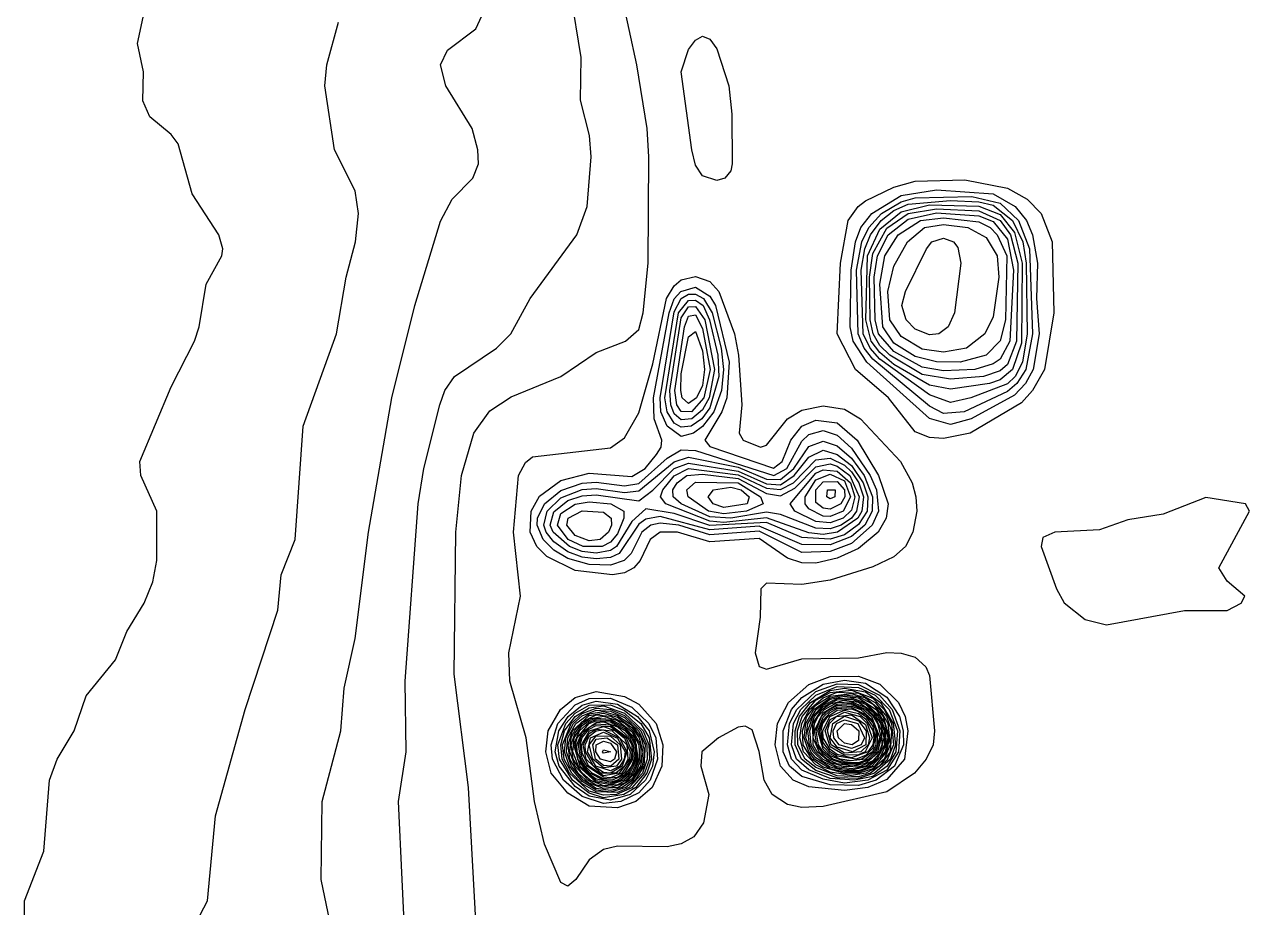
# Model space of a CAD drawing. Header units: inches. Extents: x 3311818 to 3313075, y 1372003 to 1372737.
# Drawn here: x 3311967.7 to 3312033.5, y 1372248.7 to 1372296.2 of the extents above; entities that cross this region are included whole.
import ezdxf

# ---------------------------------------------------------------- set-up
doc = ezdxf.new("R2010")
doc.units = ezdxf.units.IN
doc.header["$MEASUREMENT"] = 0

msp = doc.modelspace()

# ---------------------------------------------------------------- linework, layer by layer
for points, elevation in [([(3311988.159, 1372246.063), (3311987.759, 1372254.448), (3311988.178, 1372257.116), (3311988.124, 1372260.927), (3311988.828, 1372270.456), (3311989.133, 1372272.361), (3311989.98, 1372275.792), (3311990.262, 1372276.554), (3311990.783, 1372277.316), (3311993.037, 1372278.841), (3311993.797, 1372279.603), (3311994.852, 1372281.509), (3311997.361, 1372284.939), (3311997.901, 1372286.463), (3311998.121, 1372289.131), (3311998.036, 1372290.275), (3311997.543, 1372292.18), (3311997.583, 1372294.467), (3311997.024, 1372297.898)], 4496), ([(3311992.161, 1372243.776), (3311991.53, 1372255.21), (3311990.754, 1372261.308), (3311990.848, 1372268.931), (3311991.149, 1372271.98), (3311991.807, 1372274.267), (3311992.683, 1372275.469), (3311993.826, 1372276.219), (3311996.492, 1372277.316), (3311998.4, 1372278.6), (3311999.974, 1372279.222), (3312000.687, 1372279.847), (3312000.921, 1372280.746), (3312001.191, 1372283.414), (3312001.221, 1372289.131), (3312001.144, 1372290.656), (3312000.58, 1372294.086), (3311999.76, 1372297.898)], 4497), ([(3311967.688, 1372245.682), (3311967.65, 1372249.112), (3311968.683, 1372251.78), (3311968.988, 1372255.591), (3311969.404, 1372256.735), (3311970.317, 1372258.259), (3311970.958, 1372260.133), (3311972.552, 1372262.071), (3311973.147, 1372263.595), (3311974.094, 1372265.12), (3311974.547, 1372266.263), (3311974.766, 1372267.407), (3311974.764, 1372270.075), (3311973.911, 1372271.98), (3311973.847, 1372272.743), (3311975.532, 1372276.762), (3311976.789, 1372279.222), (3311977.044, 1372279.984), (3311977.42, 1372282.271), (3311978.257, 1372283.795), (3311978.313, 1372284.177), (3311978.11, 1372284.939), (3311976.675, 1372287.143), (3311975.913, 1372289.822), (3311975.532, 1372290.332), (3311974.388, 1372291.278), (3311974.007, 1372292.14), (3311974.042, 1372293.705), (3311973.723, 1372295.23), (3311974.141, 1372297.135)], 4493), ([(3311984.154, 1372247.588), (3311983.605, 1372250.256), (3311983.654, 1372254.448), (3311984.654, 1372258.259), (3311984.849, 1372260.546), (3311985.426, 1372263.214), (3311986.142, 1372268.931), (3311987.405, 1372276.173), (3311988.642, 1372281.128), (3311990.015, 1372285.664), (3311990.655, 1372286.845), (3311991.768, 1372287.988), (3311992.069, 1372288.75), (3311992.031, 1372289.513), (3311991.725, 1372290.656), (3311990.315, 1372292.943), (3311990.025, 1372294.086), (3311990.396, 1372294.862), (3311991.92, 1372296.009), (3311992.44, 1372297.135)], 4495), ([(3311976.901, 1372247.969), (3311977.498, 1372249.112), (3311977.921, 1372253.686), (3311979.512, 1372259.403), (3311981.272, 1372264.739), (3311981.453, 1372266.644), (3311982.206, 1372268.55), (3311982.63, 1372274.648), (3311984.426, 1372279.603), (3311984.954, 1372282.652), (3311985.45, 1372284.558), (3311985.615, 1372286.082), (3311985.441, 1372287.302), (3311984.315, 1372289.513), (3311983.798, 1372292.943), (3311983.917, 1372294.086), (3311984.537, 1372296.373)], 4494), ([(3312005.316, 1372287.988), (3312004.879, 1372287.858), (3312004.117, 1372288.11), (3312003.736, 1372288.674), (3312003.529, 1372289.513), (3312002.969, 1372293.705), (3312003.355, 1372294.895), (3312003.736, 1372295.411), (3312004.117, 1372295.623), (3312004.498, 1372295.467), (3312004.879, 1372294.937), (3312005.528, 1372292.943), (3312005.694, 1372291.418), (3312005.712, 1372288.75), (3312005.644, 1372288.369), (3312005.316, 1372287.988)], 4498), ([(3312018.511, 1372274.267), (3312017.075, 1372273.974), (3312016.313, 1372274.034), (3312015.551, 1372274.331), (3312014.106, 1372276.173), (3312012.344, 1372277.697), (3312011.358, 1372279.603), (3312011.531, 1372283.414), (3312011.943, 1372285.701), (3312012.481, 1372286.463), (3312012.883, 1372286.763), (3312014.408, 1372287.499), (3312015.551, 1372287.82), (3312018.219, 1372287.889), (3312020.506, 1372287.448), (3312021.568, 1372286.845), (3312022.326, 1372286.082), (3312022.909, 1372284.558), (3312023.012, 1372280.746), (3312022.508, 1372277.697), (3312021.866, 1372276.554), (3312021.268, 1372275.901), (3312018.511, 1372274.267)], 4498), ([(3312018.562, 1372275.029), (3312017.457, 1372274.735), (3312016.313, 1372275.047), (3312012.947, 1372278.078), (3312012.222, 1372279.222), (3312012.049, 1372279.984), (3312012.102, 1372283.033), (3312012.336, 1372284.558), (3312012.635, 1372285.32), (3312013.219, 1372286.082), (3312014.789, 1372287.052), (3312016.694, 1372287.362), (3312019.743, 1372287.138), (3312020.918, 1372286.463), (3312021.528, 1372285.701), (3312021.862, 1372284.939), (3312022.123, 1372283.414), (3312022.071, 1372281.509), (3312022.21, 1372279.603), (3312021.89, 1372277.697), (3312021.483, 1372276.935), (3312020.887, 1372276.312), (3312018.562, 1372275.029)], 4499), ([(3312018.185, 1372275.41), (3312017.075, 1372275.318), (3312016.313, 1372275.716), (3312013.264, 1372278.245), (3312012.807, 1372278.841), (3312012.483, 1372279.603), (3312012.393, 1372283.033), (3312012.686, 1372284.558), (3312013.051, 1372285.32), (3312013.743, 1372286.082), (3312014.789, 1372286.713), (3312015.551, 1372286.932), (3312018.6, 1372287.004), (3312020.125, 1372286.635), (3312021.111, 1372285.701), (3312021.691, 1372284.177), (3312021.856, 1372279.603), (3312021.504, 1372277.697), (3312021.015, 1372276.935), (3312020.506, 1372276.511), (3312018.185, 1372275.41)], 4500), ([(3312018.542, 1372276.173), (3312017.457, 1372275.919), (3312016.313, 1372276.326), (3312013.645, 1372278.251), (3312013.127, 1372278.841), (3312012.76, 1372279.603), (3312012.642, 1372283.033), (3312012.838, 1372284.177), (3312013.145, 1372284.939), (3312013.723, 1372285.701), (3312014.408, 1372286.236), (3312015.17, 1372286.581), (3312017.457, 1372286.777), (3312018.981, 1372286.712), (3312019.743, 1372286.523), (3312020.777, 1372285.701), (3312021.333, 1372284.558), (3312021.525, 1372283.414), (3312021.572, 1372279.603), (3312021.323, 1372278.078), (3312020.919, 1372277.316), (3312020.506, 1372276.924), (3312018.542, 1372276.173)], 4501), ([(3312019.551, 1372276.935), (3312017.457, 1372276.634), (3312016.313, 1372276.845), (3312014.408, 1372277.955), (3312013.645, 1372278.602), (3312013.184, 1372279.222), (3312012.901, 1372280.365), (3312012.981, 1372283.795), (3312013.645, 1372285.241), (3312014.789, 1372286.174), (3312016.313, 1372286.541), (3312018.981, 1372286.476), (3312020.125, 1372286.018), (3312020.887, 1372285.051), (3312021.296, 1372283.414), (3312021.268, 1372279.111), (3312020.783, 1372277.697), (3312020.125, 1372277.13), (3312019.551, 1372276.935)], 4502), ([(3312019.223, 1372277.316), (3312017.457, 1372277.163), (3312015.932, 1372277.414), (3312014.181, 1372278.46), (3312013.645, 1372278.982), (3312013.281, 1372279.603), (3312013.137, 1372280.365), (3312013.097, 1372282.652), (3312013.264, 1372283.935), (3312014.026, 1372285.297), (3312015.165, 1372286.082), (3312016.694, 1372286.333), (3312018.981, 1372286.232), (3312020.121, 1372285.701), (3312020.675, 1372284.939), (3312021.067, 1372283.414), (3312020.994, 1372279.222), (3312020.506, 1372277.952), (3312020.125, 1372277.614), (3312019.223, 1372277.316)], 4503), ([(3312018.763, 1372277.697), (3312017.075, 1372277.624), (3312015.932, 1372277.82), (3312014.408, 1372278.649), (3312013.583, 1372279.603), (3312013.398, 1372280.365), (3312013.351, 1372282.652), (3312013.52, 1372283.795), (3312014.104, 1372284.939), (3312015.17, 1372285.784), (3312016.694, 1372286.108), (3312018.981, 1372285.961), (3312019.743, 1372285.644), (3312020.506, 1372284.699), (3312020.834, 1372283.033), (3312020.639, 1372279.222), (3312020.125, 1372278.253), (3312019.743, 1372277.986), (3312018.763, 1372277.697)], 4504), ([(3312017.975, 1372278.078), (3312016.694, 1372278.098), (3312015.551, 1372278.396), (3312014.408, 1372279.114), (3312013.809, 1372279.984), (3312013.65, 1372282.271), (3312013.922, 1372283.795), (3312014.631, 1372284.939), (3312015.841, 1372285.701), (3312017.075, 1372285.843), (3312018.981, 1372285.625), (3312019.586, 1372285.32), (3312019.964, 1372284.939), (3312020.476, 1372283.795), (3312020.403, 1372280.365), (3312020.125, 1372279.233), (3312019.362, 1372278.46), (3312017.975, 1372278.078)], 4505), ([(3312018.309, 1372278.841), (3312017.075, 1372278.621), (3312015.932, 1372278.789), (3312014.789, 1372279.456), (3312014.185, 1372280.365), (3312014.086, 1372281.89), (3312014.408, 1372283.243), (3312015.141, 1372284.558), (3312016.044, 1372285.32), (3312017.075, 1372285.49), (3312018.389, 1372285.32), (3312019.362, 1372284.782), (3312019.955, 1372283.795), (3312020.051, 1372282.652), (3312019.743, 1372280.524), (3312019.288, 1372279.603), (3312018.309, 1372278.841)], 4506), ([(3312016.815, 1372279.603), (3312016.313, 1372279.546), (3312015.551, 1372279.85), (3312015.06, 1372280.365), (3312014.826, 1372281.128), (3312015.03, 1372281.89), (3312016.151, 1372284.177), (3312016.446, 1372284.558), (3312017.075, 1372284.752), (3312017.613, 1372284.558), (3312017.838, 1372284.259), (3312018.005, 1372283.414), (3312017.659, 1372280.746), (3312017.32, 1372279.984), (3312016.815, 1372279.603)], 4507), ([(3311997.296, 1372250.256), (3311996.875, 1372249.889), (3311996.494, 1372250.091), (3311995.621, 1372252.161), (3311995.071, 1372254.448), (3311994.635, 1372257.878), (3311993.749, 1372260.927), (3311993.704, 1372262.452), (3311994.321, 1372265.501), (3311993.949, 1372268.931), (3311994.222, 1372271.98), (3311994.588, 1372272.695), (3311994.97, 1372272.984), (3311999.162, 1372273.483), (3311999.924, 1372274.022), (3312000.687, 1372275.361), (3312001.449, 1372278), (3312002.174, 1372281.509), (3312002.592, 1372282.192), (3312002.973, 1372282.514), (3312003.736, 1372282.696), (3312004.498, 1372282.425), (3312004.989, 1372281.89), (3312005.824, 1372279.603), (3312006.045, 1372278.46), (3312006.232, 1372275.792), (3312006.084, 1372274.267), (3312006.302, 1372273.886), (3312007.228, 1372273.505), (3312007.547, 1372273.61), (3312008.682, 1372275.029), (3312009.453, 1372275.508), (3312010.596, 1372275.734), (3312011.74, 1372275.563), (3312012.611, 1372275.029), (3312014.766, 1372272.743), (3312015.38, 1372271.599), (3312015.577, 1372270.837), (3312015.641, 1372270.075), (3312015.428, 1372268.931), (3312015.03, 1372268.169), (3312014.408, 1372267.61), (3312013.264, 1372267.072), (3312010.977, 1372266.361), (3312009.453, 1372266.13), (3312007.547, 1372266.201), (3312007.244, 1372265.882), (3312007.216, 1372264.358), (3312006.951, 1372262.452), (3312007.166, 1372261.719), (3312007.547, 1372261.575), (3312009.453, 1372262.13), (3312012.502, 1372262.174), (3312014.026, 1372262.466), (3312014.789, 1372262.437), (3312015.551, 1372262.208), (3312016.128, 1372261.69), (3312016.313, 1372261.222), (3312016.596, 1372258.259), (3312016.508, 1372257.497), (3312016.138, 1372256.735), (3312015.51, 1372255.973), (3312014.026, 1372254.963), (3312010.596, 1372254.182), (3312009.453, 1372254.119), (3312008.69, 1372254.287), (3312007.858, 1372254.829), (3312007.424, 1372255.591), (3312007.166, 1372257.149), (3312006.785, 1372258.303), (3312006.404, 1372258.5), (3312006.023, 1372258.458), (3312004.967, 1372257.878), (3312004.069, 1372257.116), (3312004.022, 1372256.354), (3312004.46, 1372254.829), (3312004.171, 1372253.305), (3312003.649, 1372252.542), (3312002.973, 1372252.181), (3312002.211, 1372252.015), (3311999.543, 1372252.048), (3311998.781, 1372251.877), (3311998.019, 1372251.316), (3311997.296, 1372250.256)], 4498), ([(3311999.27, 1372266.644), (3311997.256, 1372266.879), (3311995.732, 1372267.628), (3311995.208, 1372268.169), (3311994.843, 1372268.931), (3311994.905, 1372270.075), (3311995.351, 1372270.871), (3311996.494, 1372271.713), (3311998.019, 1372272.108), (3312000.305, 1372271.932), (3312001.026, 1372272.361), (3312001.644, 1372273.124), (3312001.896, 1372273.505), (3312001.93, 1372273.886), (3312001.518, 1372275.029), (3312001.485, 1372276.173), (3312002.313, 1372280.746), (3312002.592, 1372281.496), (3312002.938, 1372281.89), (3312003.736, 1372282.116), (3312004.498, 1372281.639), (3312004.809, 1372281.128), (3312005.544, 1372278.078), (3312005.423, 1372276.173), (3312005.157, 1372275.41), (3312004.245, 1372273.886), (3312004.498, 1372273.538), (3312007.928, 1372272.374), (3312008.404, 1372272.743), (3312008.865, 1372273.886), (3312009.453, 1372274.634), (3312010.215, 1372274.962), (3312011.358, 1372274.813), (3312012.425, 1372273.886), (3312013.584, 1372271.98), (3312014.09, 1372270.456), (3312013.986, 1372269.693), (3312013.561, 1372268.931), (3312012.502, 1372268.052), (3312011.358, 1372267.545), (3312010.215, 1372267.274), (3312009.453, 1372267.296), (3312008.69, 1372267.547), (3312007.166, 1372268.595), (3312004.498, 1372268.424), (3312002.766, 1372268.931), (3312001.83, 1372268.94), (3312001.289, 1372268.55), (3312000.76, 1372267.407), (3312000.41, 1372267.026), (3311999.924, 1372266.748), (3311999.27, 1372266.644)], 4499), ([(3312003.623, 1372274.267), (3312002.973, 1372274.083), (3312002.211, 1372274.644), (3312001.875, 1372275.41), (3312001.827, 1372276.173), (3312002.592, 1372280.794), (3312002.973, 1372281.509), (3312003.355, 1372281.737), (3312003.736, 1372281.744), (3312004.163, 1372281.509), (3312004.64, 1372280.746), (3312005.121, 1372278.841), (3312005.24, 1372277.697), (3312005.14, 1372276.554), (3312004.715, 1372275.41), (3312004.117, 1372274.622), (3312003.623, 1372274.267)], 4500), ([(3312003.503, 1372274.648), (3312002.973, 1372274.588), (3312002.592, 1372274.795), (3312002.203, 1372275.41), (3312002.094, 1372276.173), (3312002.819, 1372280.746), (3312003.355, 1372281.406), (3312003.736, 1372281.417), (3312004.143, 1372281.128), (3312004.494, 1372280.365), (3312004.932, 1372278.46), (3312004.987, 1372277.316), (3312004.498, 1372275.635), (3312004.067, 1372275.029), (3312003.503, 1372274.648)], 4501), ([(3312003.541, 1372275.029), (3312002.973, 1372274.979), (3312002.592, 1372275.31), (3312002.406, 1372275.792), (3312002.363, 1372276.554), (3312002.973, 1372280.466), (3312003.355, 1372281.054), (3312003.736, 1372281.077), (3312004.242, 1372280.365), (3312004.76, 1372277.697), (3312004.472, 1372276.173), (3312004.117, 1372275.522), (3312003.541, 1372275.029)], 4502), ([(3312003.511, 1372275.41), (3312002.973, 1372275.421), (3312002.736, 1372275.792), (3312002.618, 1372276.554), (3312003.147, 1372279.984), (3312003.355, 1372280.56), (3312003.736, 1372280.624), (3312004.117, 1372279.894), (3312004.526, 1372277.697), (3312004.185, 1372276.173), (3312003.511, 1372275.41)], 4503), ([(3312003.793, 1372276.173), (3312003.355, 1372275.864), (3312003.024, 1372276.173), (3312002.943, 1372276.554), (3312002.973, 1372277.461), (3312003.355, 1372279.444), (3312003.736, 1372279.731), (3312004.117, 1372278.693), (3312004.227, 1372277.697), (3312004.117, 1372276.83), (3312003.793, 1372276.173)], 4504), ([(3311999.89, 1372267.407), (3311999.162, 1372267.16), (3311998.019, 1372267.195), (3311996.875, 1372267.52), (3311996.113, 1372267.978), (3311995.534, 1372268.55), (3311995.226, 1372269.312), (3311995.243, 1372269.693), (3311995.606, 1372270.456), (3311996.494, 1372271.18), (3311997.638, 1372271.579), (3311998.4, 1372271.635), (3311999.924, 1372271.432), (3312000.687, 1372271.56), (3312002.211, 1372272.915), (3312002.973, 1372273.359), (3312003.736, 1372273.328), (3312007.943, 1372271.98), (3312008.653, 1372272.361), (3312009.453, 1372273.832), (3312009.834, 1372274.201), (3312010.596, 1372274.402), (3312011.358, 1372274.161), (3312012.121, 1372273.456), (3312013.132, 1372271.98), (3312013.475, 1372271.218), (3312013.581, 1372270.075), (3312013.241, 1372269.312), (3312012.121, 1372268.337), (3312010.977, 1372267.902), (3312009.453, 1372267.852), (3312007.166, 1372268.99), (3312004.498, 1372268.795), (3312002.843, 1372269.312), (3312001.83, 1372269.42), (3312001.336, 1372269.312), (3312000.852, 1372268.931), (3312000.267, 1372267.788), (3311999.89, 1372267.407)], 4500), ([(3311999.633, 1372267.788), (3311999.162, 1372267.571), (3311998.4, 1372267.504), (3311997.638, 1372267.596), (3311996.875, 1372267.886), (3311996.113, 1372268.425), (3311995.708, 1372268.931), (3311995.582, 1372269.312), (3311995.754, 1372270.075), (3311996.494, 1372270.79), (3311997.638, 1372271.226), (3311998.4, 1372271.282), (3311999.924, 1372271.068), (3312000.687, 1372271.156), (3312002.592, 1372272.722), (3312003.355, 1372272.97), (3312006.023, 1372272.439), (3312007.547, 1372271.782), (3312008.309, 1372271.768), (3312009.027, 1372272.361), (3312009.834, 1372273.541), (3312010.596, 1372273.842), (3312011.358, 1372273.584), (3312012.121, 1372272.912), (3312012.809, 1372271.98), (3312013.254, 1372270.837), (3312013.241, 1372270.075), (3312012.839, 1372269.312), (3312012.121, 1372268.699), (3312010.977, 1372268.255), (3312009.453, 1372268.282), (3312007.166, 1372269.265), (3312004.498, 1372269.064), (3312001.83, 1372269.778), (3312001.068, 1372269.642), (3312000.687, 1372269.366), (3311999.633, 1372267.788)], 4501), ([(3311999.485, 1372268.169), (3311999.162, 1372267.959), (3311998.4, 1372267.806), (3311997.638, 1372267.892), (3311996.955, 1372268.169), (3311996.081, 1372268.931), (3311995.928, 1372269.312), (3311996.113, 1372270.036), (3311996.875, 1372270.643), (3311997.638, 1372270.896), (3311998.4, 1372270.946), (3312000.687, 1372270.633), (3312001.449, 1372271.192), (3312002.592, 1372272.361), (3312003.355, 1372272.659), (3312006.023, 1372272.227), (3312007.547, 1372271.539), (3312008.309, 1372271.491), (3312009.049, 1372271.98), (3312009.834, 1372272.982), (3312010.596, 1372273.35), (3312011.358, 1372273.125), (3312012.121, 1372272.519), (3312012.758, 1372271.599), (3312013.007, 1372270.837), (3312012.959, 1372270.075), (3312012.502, 1372269.343), (3312011.74, 1372268.799), (3312010.977, 1372268.557), (3312009.453, 1372268.656), (3312007.547, 1372269.458), (3312004.498, 1372269.296), (3312002.592, 1372269.949), (3312001.068, 1372270.199), (3312000.305, 1372269.512), (3311999.485, 1372268.169)], 4502), ([(3312011.367, 1372268.931), (3312010.596, 1372268.807), (3312009.834, 1372268.902), (3312007.547, 1372269.715), (3312005.26, 1372269.467), (3312004.498, 1372269.523), (3312002.138, 1372270.456), (3312001.848, 1372270.837), (3312001.98, 1372271.218), (3312002.592, 1372271.974), (3312003.355, 1372272.368), (3312006.023, 1372272.028), (3312007.547, 1372271.304), (3312008.309, 1372271.23), (3312009, 1372271.599), (3312010.215, 1372272.824), (3312010.977, 1372272.923), (3312011.74, 1372272.549), (3312012.121, 1372272.191), (3312012.527, 1372271.599), (3312012.77, 1372270.837), (3312012.684, 1372270.075), (3312012.468, 1372269.693), (3312011.367, 1372268.931)], 4503), ([(3312011.574, 1372269.312), (3312010.977, 1372269.127), (3312010.215, 1372269.153), (3312008.309, 1372269.881), (3312007.547, 1372270.01), (3312005.641, 1372269.698), (3312004.498, 1372269.764), (3312002.972, 1372270.456), (3312002.536, 1372270.837), (3312002.523, 1372271.218), (3312002.755, 1372271.599), (3312003.267, 1372271.98), (3312004.117, 1372272.055), (3312006.023, 1372271.817), (3312007.547, 1372271.01), (3312008.309, 1372270.9), (3312009.072, 1372271.306), (3312010.215, 1372272.456), (3312010.977, 1372272.608), (3312011.358, 1372272.495), (3312012.034, 1372271.98), (3312012.545, 1372270.837), (3312012.401, 1372270.075), (3312012.121, 1372269.686), (3312011.574, 1372269.312)], 4504), ([(3312011.678, 1372269.693), (3312010.977, 1372269.437), (3312010.215, 1372269.505), (3312009.084, 1372270.075), (3312008.832, 1372270.456), (3312010.215, 1372272.111), (3312010.596, 1372272.292), (3312011.358, 1372272.229), (3312012.079, 1372271.599), (3312012.312, 1372270.837), (3312012.121, 1372270.126), (3312011.678, 1372269.693)], 4505), ([(3312011.671, 1372270.075), (3312010.977, 1372269.78), (3312010.596, 1372269.795), (3312009.834, 1372270.189), (3312009.63, 1372270.456), (3312009.624, 1372270.837), (3312010.215, 1372271.745), (3312010.977, 1372272.057), (3312011.74, 1372271.696), (3312012.065, 1372270.837), (3312011.671, 1372270.075)], 4506), ([(3312011.559, 1372270.456), (3312010.977, 1372270.176), (3312010.596, 1372270.236), (3312010.215, 1372270.543), (3312010.204, 1372271.218), (3312010.596, 1372271.645), (3312011.358, 1372271.673), (3312011.752, 1372271.218), (3312011.774, 1372270.837), (3312011.559, 1372270.456)], 4507), ([(3312006.472, 1372270.075), (3312005.26, 1372269.926), (3312004.436, 1372270.075), (3312003.335, 1372270.837), (3312003.264, 1372271.218), (3312003.736, 1372271.623), (3312006.023, 1372271.601), (3312007.223, 1372270.837), (3312007.376, 1372270.456), (3312006.472, 1372270.075)], 4505), ([(3312006.508, 1372270.456), (3312005.26, 1372270.264), (3312004.682, 1372270.456), (3312004.409, 1372270.837), (3312004.699, 1372271.218), (3312005.641, 1372271.362), (3312006.188, 1372271.218), (3312006.618, 1372270.837), (3312006.508, 1372270.456)], 4506), ([(3312011.224, 1372270.837), (3312010.977, 1372270.735), (3312010.799, 1372270.837), (3312010.832, 1372271.218), (3312011.239, 1372271.218), (3312011.224, 1372270.837)], 4508), ([(3311998.724, 1372268.169), (3311997.703, 1372268.169), (3311996.892, 1372268.55), (3311996.31, 1372269.312), (3311996.494, 1372269.938), (3311997.256, 1372270.44), (3311998.019, 1372270.579), (3311999.176, 1372270.456), (3311999.888, 1372270.075), (3311999.888, 1372269.693), (3311999.543, 1372268.857), (3311999.162, 1372268.393), (3311998.724, 1372268.169)], 4503), ([(3312025.842, 1372263.954), (3312030.034, 1372264.729), (3312032.321, 1372264.732), (3312033.083, 1372265.12), (3312033.274, 1372265.501), (3312032.321, 1372266.301), (3312031.885, 1372267.026), (3312033.528, 1372270.075), (3312033.312, 1372270.456), (3312031.178, 1372270.799), (3312028.891, 1372269.912), (3312026.985, 1372269.61), (3312025.46, 1372269.058), (3312023.065, 1372268.931), (3312022.411, 1372268.657), (3312022.318, 1372268.169), (3312023.142, 1372265.882), (3312023.555, 1372265.146), (3312024.698, 1372264.244), (3312025.842, 1372263.954)], 4497), ([(3311998.6, 1372268.55), (3311998.019, 1372268.47), (3311997.256, 1372268.76), (3311996.811, 1372269.312), (3311996.892, 1372269.693), (3311997.638, 1372270.088), (3311998.781, 1372270.006), (3311999.192, 1372269.693), (3311999.217, 1372269.312), (3311999.059, 1372268.931), (3311998.6, 1372268.55)], 4504), ([(3312013.005, 1372255.21), (3312011.74, 1372255.035), (3312009.834, 1372255.244), (3312008.98, 1372255.591), (3312008.308, 1372256.354), (3312008.026, 1372257.497), (3312008.15, 1372258.641), (3312008.745, 1372259.784), (3312009.834, 1372260.738), (3312010.977, 1372261.182), (3312012.502, 1372261.193), (3312013.645, 1372260.767), (3312014.656, 1372259.784), (3312015.017, 1372259.022), (3312015.152, 1372258.259), (3312014.98, 1372256.735), (3312014.026, 1372255.64), (3312013.005, 1372255.21)], 4499), ([(3312013.455, 1372255.591), (3312012.502, 1372255.307), (3312010.977, 1372255.353), (3312009.453, 1372255.794), (3312008.783, 1372256.354), (3312008.446, 1372257.116), (3312008.446, 1372258.259), (3312008.897, 1372259.403), (3312009.453, 1372260.039), (3312010.596, 1372260.769), (3312011.74, 1372260.975), (3312012.883, 1372260.808), (3312014.026, 1372260.064), (3312014.7, 1372259.022), (3312014.903, 1372258.259), (3312014.912, 1372257.497), (3312014.432, 1372256.354), (3312013.455, 1372255.591)], 4500), ([(3312013.005, 1372255.591), (3312011.74, 1372255.436), (3312010.596, 1372255.648), (3312009.453, 1372256.134), (3312008.891, 1372256.735), (3312008.681, 1372257.497), (3312008.798, 1372258.641), (3312009.177, 1372259.403), (3312010.215, 1372260.365), (3312011.358, 1372260.785), (3312012.502, 1372260.739), (3312013.627, 1372260.165), (3312014.309, 1372259.403), (3312014.72, 1372258.259), (3312014.657, 1372257.116), (3312014.026, 1372256.14), (3312013.005, 1372255.591)], 4501), ([(3312012.283, 1372255.591), (3312010.977, 1372255.694), (3312009.834, 1372256.151), (3312009.175, 1372256.735), (3312008.889, 1372257.497), (3312009.004, 1372258.641), (3312009.396, 1372259.403), (3312010.215, 1372260.171), (3312011.358, 1372260.637), (3312012.502, 1372260.58), (3312013.403, 1372260.165), (3312014.145, 1372259.403), (3312014.594, 1372258.259), (3312014.514, 1372257.116), (3312014.049, 1372256.354), (3312013.264, 1372255.787), (3312012.283, 1372255.591)], 4502), ([(3312013.367, 1372255.973), (3312012.502, 1372255.694), (3312011.358, 1372255.726), (3312010.215, 1372256.122), (3312009.428, 1372256.735), (3312009.089, 1372257.497), (3312009.088, 1372258.259), (3312009.324, 1372259.022), (3312009.917, 1372259.784), (3312010.977, 1372260.426), (3312011.74, 1372260.543), (3312012.883, 1372260.342), (3312013.675, 1372259.784), (3312014.37, 1372258.641), (3312014.484, 1372257.497), (3312014.216, 1372256.735), (3312013.367, 1372255.973)], 4503), ([(3312000.535, 1372254.448), (3311999.543, 1372254.105), (3311998.019, 1372254.204), (3311996.875, 1372254.89), (3311995.973, 1372255.973), (3311995.684, 1372257.116), (3311995.814, 1372258.259), (3311996.483, 1372259.403), (3311997.256, 1372260.053), (3311998.4, 1372260.365), (3311999.924, 1372260.094), (3312000.687, 1372259.684), (3312001.621, 1372258.641), (3312001.97, 1372257.497), (3312001.923, 1372256.354), (3312001.409, 1372255.21), (3312000.535, 1372254.448)], 4499), ([(3311999.719, 1372254.448), (3311998.781, 1372254.344), (3311997.638, 1372254.723), (3311996.642, 1372255.591), (3311996.051, 1372256.735), (3311995.981, 1372257.497), (3311996.34, 1372258.641), (3311997.256, 1372259.649), (3311998.019, 1372259.995), (3311999.162, 1372260.004), (3312000.305, 1372259.522), (3312001.228, 1372258.641), (3312001.596, 1372257.878), (3312001.697, 1372256.735), (3312001.301, 1372255.591), (3312000.687, 1372254.91), (3311999.719, 1372254.448)], 4500), ([(3312000.214, 1372254.829), (3311999.162, 1372254.518), (3311998.019, 1372254.731), (3311997.256, 1372255.256), (3311996.398, 1372256.354), (3311996.191, 1372257.116), (3311996.38, 1372258.259), (3311996.881, 1372259.022), (3311997.638, 1372259.639), (3311998.4, 1372259.845), (3311999.543, 1372259.687), (3312000.613, 1372259.022), (3312001.236, 1372258.259), (3312001.519, 1372257.116), (3312001.417, 1372256.354), (3312001.053, 1372255.591), (3312000.214, 1372254.829)], 4501), ([(3312013.139, 1372255.973), (3312012.502, 1372255.783), (3312011.358, 1372255.827), (3312010.215, 1372256.274), (3312009.632, 1372256.735), (3312009.243, 1372257.497), (3312009.222, 1372258.259), (3312009.48, 1372259.022), (3312010.215, 1372259.893), (3312010.977, 1372260.318), (3312012.121, 1372260.442), (3312013.264, 1372260.006), (3312013.879, 1372259.403), (3312014.276, 1372258.641), (3312014.376, 1372257.497), (3312014.026, 1372256.648), (3312013.139, 1372255.973)], 4504), ([(3312012.898, 1372255.973), (3312012.121, 1372255.842), (3312010.977, 1372256.036), (3312010.215, 1372256.415), (3312009.54, 1372257.116), (3312009.338, 1372257.878), (3312009.453, 1372258.641), (3312009.864, 1372259.403), (3312010.596, 1372260.034), (3312011.358, 1372260.326), (3312012.502, 1372260.274), (3312013.393, 1372259.784), (3312014.003, 1372259.022), (3312014.281, 1372258.259), (3312014.195, 1372257.116), (3312013.645, 1372256.37), (3312012.898, 1372255.973)], 4505), ([(3312012.545, 1372255.973), (3312011.74, 1372255.951), (3312010.596, 1372256.3), (3312009.985, 1372256.735), (3312009.527, 1372257.497), (3312009.481, 1372258.259), (3312009.721, 1372259.022), (3312010.215, 1372259.637), (3312010.977, 1372260.116), (3312012.121, 1372260.266), (3312012.883, 1372260.029), (3312013.645, 1372259.406), (3312014.087, 1372258.641), (3312014.212, 1372257.497), (3312013.884, 1372256.735), (3312013.264, 1372256.199), (3312012.545, 1372255.973)], 4506), ([(3312013.359, 1372256.354), (3312012.502, 1372256.034), (3312011.74, 1372256.026), (3312010.977, 1372256.214), (3312010.14, 1372256.735), (3312009.827, 1372257.116), (3312009.574, 1372257.878), (3312009.664, 1372258.641), (3312010.104, 1372259.403), (3312010.977, 1372260.032), (3312011.74, 1372260.196), (3312012.502, 1372260.096), (3312013.264, 1372259.678), (3312013.824, 1372259.022), (3312014.158, 1372257.878), (3312014.01, 1372257.116), (3312013.359, 1372256.354)], 4507), ([(3312013.219, 1372256.354), (3312012.502, 1372256.104), (3312011.74, 1372256.097), (3312010.977, 1372256.304), (3312010.215, 1372256.803), (3312009.943, 1372257.116), (3312009.677, 1372257.878), (3312009.769, 1372258.641), (3312010.223, 1372259.403), (3312010.977, 1372259.948), (3312011.74, 1372260.119), (3312012.502, 1372260.019), (3312013.444, 1372259.403), (3312013.922, 1372258.641), (3312014.079, 1372257.878), (3312013.93, 1372257.116), (3312013.219, 1372256.354)], 4508), ([(3312013.059, 1372256.354), (3312012.121, 1372256.143), (3312011.358, 1372256.246), (3312010.596, 1372256.602), (3312010.058, 1372257.116), (3312009.868, 1372257.497), (3312009.783, 1372258.259), (3312010.037, 1372259.022), (3312010.596, 1372259.633), (3312011.358, 1372259.995), (3312012.121, 1372260.031), (3312012.883, 1372259.762), (3312013.645, 1372259.022), (3312013.959, 1372258.259), (3312013.972, 1372257.497), (3312013.645, 1372256.804), (3312013.059, 1372256.354)], 4509), ([(3312012.899, 1372256.354), (3312012.121, 1372256.211), (3312011.358, 1372256.323), (3312010.596, 1372256.701), (3312010.173, 1372257.116), (3312009.964, 1372257.497), (3312009.876, 1372258.259), (3312010.135, 1372259.022), (3312010.596, 1372259.537), (3312011.358, 1372259.92), (3312012.121, 1372259.959), (3312012.883, 1372259.678), (3312013.559, 1372259.022), (3312013.887, 1372258.259), (3312013.9, 1372257.497), (3312013.488, 1372256.735), (3312012.899, 1372256.354)], 4510), ([(3312012.652, 1372256.354), (3312011.74, 1372256.308), (3312010.977, 1372256.556), (3312010.283, 1372257.116), (3312010.061, 1372257.497), (3312010.045, 1372258.641), (3312010.553, 1372259.403), (3312010.977, 1372259.696), (3312011.74, 1372259.905), (3312012.502, 1372259.787), (3312013.264, 1372259.275), (3312013.69, 1372258.641), (3312013.862, 1372257.878), (3312013.689, 1372257.116), (3312013.264, 1372256.631), (3312012.652, 1372256.354)], 4511), ([(3312012.183, 1372256.354), (3312011.358, 1372256.476), (3312010.821, 1372256.735), (3312010.39, 1372257.116), (3312010.054, 1372257.878), (3312010.134, 1372258.641), (3312010.328, 1372259.022), (3312010.671, 1372259.403), (3312011.358, 1372259.77), (3312012.121, 1372259.814), (3312012.883, 1372259.509), (3312013.386, 1372259.022), (3312013.743, 1372258.259), (3312013.754, 1372257.497), (3312013.606, 1372257.116), (3312012.883, 1372256.498), (3312012.183, 1372256.354)], 4512), ([(3311999.889, 1372254.829), (3311998.781, 1372254.656), (3311998.019, 1372254.891), (3311997.112, 1372255.591), (3311996.424, 1372256.735), (3311996.339, 1372257.497), (3311996.762, 1372258.641), (3311997.256, 1372259.198), (3311998.019, 1372259.63), (3311999.162, 1372259.653), (3311999.924, 1372259.34), (3312000.787, 1372258.641), (3312001.25, 1372257.878), (3312001.364, 1372256.735), (3312001.125, 1372255.973), (3312000.531, 1372255.21), (3311999.889, 1372254.829)], 4502), ([(3311999.485, 1372254.829), (3311998.781, 1372254.786), (3311998.019, 1372255.014), (3311996.959, 1372255.973), (3311996.561, 1372256.735), (3311996.489, 1372257.497), (3311996.685, 1372258.259), (3311997.256, 1372259.017), (3311998.019, 1372259.493), (3311998.781, 1372259.59), (3311999.924, 1372259.208), (3312000.925, 1372258.259), (3312001.233, 1372257.497), (3312001.253, 1372256.735), (3312000.995, 1372255.973), (3312000.305, 1372255.181), (3311999.485, 1372254.829)], 4503), ([(3312000.163, 1372255.21), (3311999.543, 1372254.927), (3311998.4, 1372254.964), (3311997.638, 1372255.4), (3311997.089, 1372255.973), (3311996.672, 1372256.735), (3311996.589, 1372257.497), (3311997.05, 1372258.641), (3311997.638, 1372259.191), (3311998.4, 1372259.465), (3311999.162, 1372259.4), (3311999.924, 1372259.076), (3312000.799, 1372258.259), (3312001.119, 1372257.497), (3312001.142, 1372256.735), (3312000.885, 1372255.973), (3312000.163, 1372255.21)], 4504), ([(3311999.988, 1372255.21), (3311999.162, 1372254.958), (3311998.4, 1372255.06), (3311997.638, 1372255.527), (3311996.959, 1372256.354), (3311996.693, 1372257.116), (3311996.764, 1372257.878), (3311997.178, 1372258.641), (3311997.638, 1372259.066), (3311998.4, 1372259.362), (3311999.162, 1372259.311), (3311999.924, 1372258.962), (3312000.687, 1372258.242), (3312001.022, 1372257.497), (3312000.955, 1372256.354), (3312000.485, 1372255.591), (3311999.988, 1372255.21)], 4505), ([(3311999.788, 1372255.21), (3311999.162, 1372255.042), (3311998.4, 1372255.157), (3311997.698, 1372255.591), (3311997.06, 1372256.354), (3311996.792, 1372257.116), (3311996.871, 1372257.878), (3311997.299, 1372258.641), (3311998.019, 1372259.175), (3311998.781, 1372259.288), (3311999.543, 1372259.076), (3312000.305, 1372258.552), (3312000.809, 1372257.878), (3312000.986, 1372257.116), (3312000.866, 1372256.354), (3312000.364, 1372255.591), (3311999.788, 1372255.21)], 4506), ([(3311999.572, 1372255.21), (3311998.781, 1372255.141), (3311998.019, 1372255.439), (3311997.434, 1372255.973), (3311996.978, 1372256.735), (3311996.882, 1372257.497), (3311997.124, 1372258.259), (3311998.019, 1372259.078), (3311998.781, 1372259.205), (3311999.543, 1372258.981), (3312000.305, 1372258.439), (3312000.713, 1372257.878), (3312000.909, 1372257.116), (3312000.778, 1372256.354), (3312000.305, 1372255.648), (3311999.572, 1372255.21)], 4507), ([(3312013.162, 1372256.735), (3312012.502, 1372256.457), (3312011.74, 1372256.453), (3312010.977, 1372256.722), (3312010.596, 1372257.017), (3312010.254, 1372257.497), (3312010.134, 1372258.259), (3312010.596, 1372259.223), (3312011.358, 1372259.691), (3312012.121, 1372259.739), (3312012.883, 1372259.425), (3312013.264, 1372259.065), (3312013.53, 1372258.641), (3312013.721, 1372257.878), (3312013.517, 1372257.116), (3312013.162, 1372256.735)], 4513), ([(3312013.031, 1372256.735), (3312012.502, 1372256.53), (3312011.74, 1372256.526), (3312011.121, 1372256.735), (3312010.596, 1372257.127), (3312010.35, 1372257.497), (3312010.22, 1372258.259), (3312010.52, 1372259.022), (3312010.917, 1372259.403), (3312011.358, 1372259.612), (3312012.121, 1372259.662), (3312012.776, 1372259.403), (3312013.204, 1372259.022), (3312013.65, 1372257.878), (3312013.429, 1372257.116), (3312013.031, 1372256.735)], 4514), ([(3312012.899, 1372256.735), (3312011.74, 1372256.6), (3312010.977, 1372256.915), (3312010.596, 1372257.272), (3312010.311, 1372258.259), (3312010.596, 1372258.988), (3312010.977, 1372259.349), (3312011.358, 1372259.533), (3312012.121, 1372259.585), (3312012.631, 1372259.403), (3312013.264, 1372258.81), (3312013.512, 1372258.259), (3312013.519, 1372257.497), (3312013.341, 1372257.116), (3312012.899, 1372256.735)], 4515), ([(3312012.686, 1372256.735), (3312012.121, 1372256.638), (3312011.515, 1372256.735), (3312010.977, 1372257.012), (3312010.596, 1372257.418), (3312010.402, 1372258.259), (3312010.596, 1372258.822), (3312010.977, 1372259.243), (3312011.358, 1372259.454), (3312012.121, 1372259.508), (3312012.883, 1372259.132), (3312013.264, 1372258.676), (3312013.431, 1372258.259), (3312013.435, 1372257.497), (3312013.248, 1372257.116), (3312012.686, 1372256.735)], 4516), ([(3312012.369, 1372256.735), (3312011.358, 1372256.889), (3312010.969, 1372257.116), (3312010.596, 1372257.62), (3312010.493, 1372258.259), (3312010.588, 1372258.641), (3312010.851, 1372259.022), (3312011.358, 1372259.365), (3312012.121, 1372259.431), (3312012.502, 1372259.289), (3312012.894, 1372259.022), (3312013.264, 1372258.485), (3312013.404, 1372257.878), (3312013.264, 1372257.315), (3312012.883, 1372256.923), (3312012.369, 1372256.735)], 4517), ([(3312012.998, 1372257.116), (3312012.121, 1372256.802), (3312011.358, 1372256.986), (3312010.977, 1372257.251), (3312010.602, 1372257.878), (3312010.584, 1372258.259), (3312010.967, 1372259.022), (3312011.74, 1372259.362), (3312012.502, 1372259.187), (3312012.883, 1372258.895), (3312013.264, 1372258.272), (3312013.322, 1372257.878), (3312013.267, 1372257.497), (3312012.998, 1372257.116)], 4518), ([(3312012.864, 1372257.116), (3312012.502, 1372256.957), (3312011.74, 1372256.951), (3312010.977, 1372257.395), (3312010.702, 1372258.259), (3312010.977, 1372258.865), (3312011.74, 1372259.253), (3312012.597, 1372259.022), (3312012.969, 1372258.641), (3312013.227, 1372257.878), (3312012.864, 1372257.116)], 4519), ([(3311999.172, 1372255.21), (3311998.4, 1372255.326), (3311997.944, 1372255.591), (3311997.261, 1372256.354), (3311996.969, 1372257.116), (3311997.041, 1372257.878), (3311997.256, 1372258.308), (3311997.638, 1372258.745), (3311998.4, 1372259.106), (3311999.162, 1372259.046), (3311999.924, 1372258.662), (3312000.366, 1372258.259), (3312000.776, 1372257.497), (3312000.805, 1372256.735), (3312000.486, 1372255.973), (3311999.924, 1372255.443), (3311999.172, 1372255.21)], 4508), ([(3312000.005, 1372255.591), (3311999.543, 1372255.353), (3311998.781, 1372255.297), (3311998.074, 1372255.591), (3311997.638, 1372255.977), (3311997.151, 1372256.735), (3311997.041, 1372257.497), (3311997.256, 1372258.147), (3311997.638, 1372258.641), (3311998.019, 1372258.899), (3311998.781, 1372259.038), (3311999.543, 1372258.812), (3312000.305, 1372258.21), (3312000.694, 1372257.497), (3312000.727, 1372256.735), (3312000.394, 1372255.973), (3312000.005, 1372255.591)], 4509), ([(3311999.874, 1372255.591), (3311999.162, 1372255.353), (3311998.4, 1372255.485), (3311997.439, 1372256.354), (3311997.13, 1372257.116), (3311997.21, 1372257.878), (3311997.638, 1372258.531), (3311998.019, 1372258.812), (3311998.4, 1372258.941), (3311999.162, 1372258.887), (3311999.924, 1372258.474), (3312000.456, 1372257.878), (3312000.65, 1372256.735), (3312000.305, 1372255.977), (3311999.874, 1372255.591)], 4510), ([(3311999.718, 1372255.591), (3311999.162, 1372255.425), (3311998.4, 1372255.565), (3311997.527, 1372256.354), (3311997.2, 1372257.497), (3311997.501, 1372258.259), (3311998.019, 1372258.726), (3311998.4, 1372258.863), (3311999.162, 1372258.809), (3311999.924, 1372258.38), (3312000.371, 1372257.878), (3312000.54, 1372257.497), (3312000.576, 1372256.735), (3312000.205, 1372255.973), (3311999.718, 1372255.591)], 4511), ([(3311999.563, 1372255.591), (3311999.162, 1372255.497), (3311998.4, 1372255.648), (3311997.944, 1372255.973), (3311997.405, 1372256.735), (3311997.28, 1372257.497), (3311997.378, 1372257.878), (3311998.019, 1372258.639), (3311998.4, 1372258.784), (3311999.162, 1372258.731), (3311999.924, 1372258.287), (3312000.305, 1372257.84), (3312000.464, 1372257.497), (3312000.503, 1372256.735), (3312000.107, 1372255.973), (3311999.563, 1372255.591)], 4512), ([(3311999.261, 1372255.591), (3311998.781, 1372255.59), (3311998.051, 1372255.973), (3311997.638, 1372256.466), (3311997.372, 1372257.116), (3311997.362, 1372257.497), (3311997.638, 1372258.184), (3311998.4, 1372258.706), (3311998.781, 1372258.732), (3311999.543, 1372258.469), (3312000.19, 1372257.878), (3312000.388, 1372257.497), (3312000.429, 1372256.735), (3312000.295, 1372256.354), (3311999.924, 1372255.893), (3311999.261, 1372255.591)], 4513), ([(3311999.907, 1372255.973), (3311999.543, 1372255.749), (3311998.781, 1372255.672), (3311998.174, 1372255.973), (3311997.805, 1372256.354), (3311997.571, 1372256.735), (3311997.443, 1372257.497), (3311997.638, 1372258.038), (3311998.019, 1372258.445), (3311998.4, 1372258.625), (3311999.162, 1372258.567), (3312000.097, 1372257.878), (3312000.311, 1372257.497), (3312000.355, 1372256.735), (3311999.907, 1372255.973)], 4514), ([(3311999.771, 1372255.973), (3311999.162, 1372255.731), (3311998.781, 1372255.755), (3311997.901, 1372256.354), (3311997.638, 1372256.785), (3311997.524, 1372257.497), (3311997.638, 1372257.891), (3311998.019, 1372258.348), (3311998.4, 1372258.533), (3311999.162, 1372258.481), (3312000.003, 1372257.878), (3312000.305, 1372257.148), (3312000.276, 1372256.735), (3311999.771, 1372255.973)], 4515), ([(3312012.632, 1372257.116), (3312011.74, 1372257.051), (3312011.032, 1372257.497), (3312010.825, 1372258.259), (3312010.94, 1372258.641), (3312011.321, 1372259.022), (3312012.121, 1372259.121), (3312012.883, 1372258.588), (3312013.101, 1372257.878), (3312013.015, 1372257.497), (3312012.632, 1372257.116)], 4520), ([(3312012.17, 1372257.116), (3312011.358, 1372257.38), (3312010.971, 1372257.878), (3312011.114, 1372258.641), (3312011.74, 1372259.035), (3312012.502, 1372258.794), (3312012.917, 1372258.259), (3312012.888, 1372257.497), (3312012.17, 1372257.116)], 4521), ([(3312012.644, 1372257.497), (3312012.121, 1372257.296), (3312011.454, 1372257.497), (3312011.177, 1372257.878), (3312011.14, 1372258.259), (3312011.313, 1372258.641), (3312011.74, 1372258.844), (3312012.472, 1372258.641), (3312012.818, 1372257.878), (3312012.644, 1372257.497)], 4522), ([(3312012.156, 1372257.497), (3312011.74, 1372257.595), (3312011.424, 1372257.878), (3312011.356, 1372258.259), (3312011.74, 1372258.642), (3312012.121, 1372258.601), (3312012.51, 1372258.259), (3312012.502, 1372257.733), (3312012.156, 1372257.497)], 4523), ([(3311999.634, 1372255.973), (3311998.781, 1372255.837), (3311997.996, 1372256.354), (3311997.638, 1372257.045), (3311997.605, 1372257.497), (3311998.035, 1372258.259), (3311998.781, 1372258.48), (3311999.439, 1372258.259), (3311999.924, 1372257.853), (3312000.222, 1372257.116), (3312000.185, 1372256.735), (3311999.634, 1372255.973)], 4516), ([(3311999.443, 1372255.973), (3311998.646, 1372255.973), (3311997.853, 1372256.735), (3311997.702, 1372257.497), (3311998.019, 1372258.108), (3311998.4, 1372258.348), (3311999.26, 1372258.259), (3312000.037, 1372257.497), (3312000.095, 1372256.735), (3311999.924, 1372256.345), (3311999.443, 1372255.973)], 4517), ([(3311999.797, 1372256.354), (3311999.162, 1372255.98), (3311998.781, 1372256.016), (3311998.246, 1372256.354), (3311997.817, 1372257.116), (3311997.809, 1372257.497), (3311998.019, 1372257.969), (3311998.4, 1372258.255), (3311998.781, 1372258.301), (3311999.652, 1372257.878), (3312000.04, 1372257.116), (3311999.797, 1372256.354)], 4518), ([(3311999.66, 1372256.354), (3311999.162, 1372256.102), (3311998.374, 1372256.354), (3311997.921, 1372257.116), (3311998.083, 1372257.878), (3311998.781, 1372258.189), (3311999.543, 1372257.853), (3311999.948, 1372257.116), (3311999.907, 1372256.735), (3311999.66, 1372256.354)], 4519), ([(3311999.495, 1372256.354), (3311998.781, 1372256.256), (3311998.214, 1372256.735), (3311998.024, 1372257.497), (3311998.4, 1372257.977), (3311999.162, 1372257.961), (3311999.68, 1372257.497), (3311999.762, 1372256.735), (3311999.495, 1372256.354)], 4520), ([(3311999.179, 1372256.354), (3311998.781, 1372256.394), (3311998.362, 1372256.735), (3311998.21, 1372257.497), (3311998.4, 1372257.795), (3311998.973, 1372257.878), (3311999.543, 1372257.49), (3311999.617, 1372256.735), (3311999.179, 1372256.354)], 4521), ([(3311999.376, 1372256.735), (3311999.162, 1372256.582), (3311998.623, 1372256.735), (3311998.371, 1372257.116), (3311998.4, 1372257.505), (3311998.781, 1372257.698), (3311999.162, 1372257.589), (3311999.495, 1372257.116), (3311999.376, 1372256.735)], 4522), ([(3311999.172, 1372257.116), (3311998.781, 1372257.042), (3311998.735, 1372257.116), (3311998.781, 1372257.238), (3311999.172, 1372257.116)], 4523)]:
    msp.add_lwpolyline(points, dxfattribs=dict(elevation=elevation))

doc.saveas('drawing.dxf')
